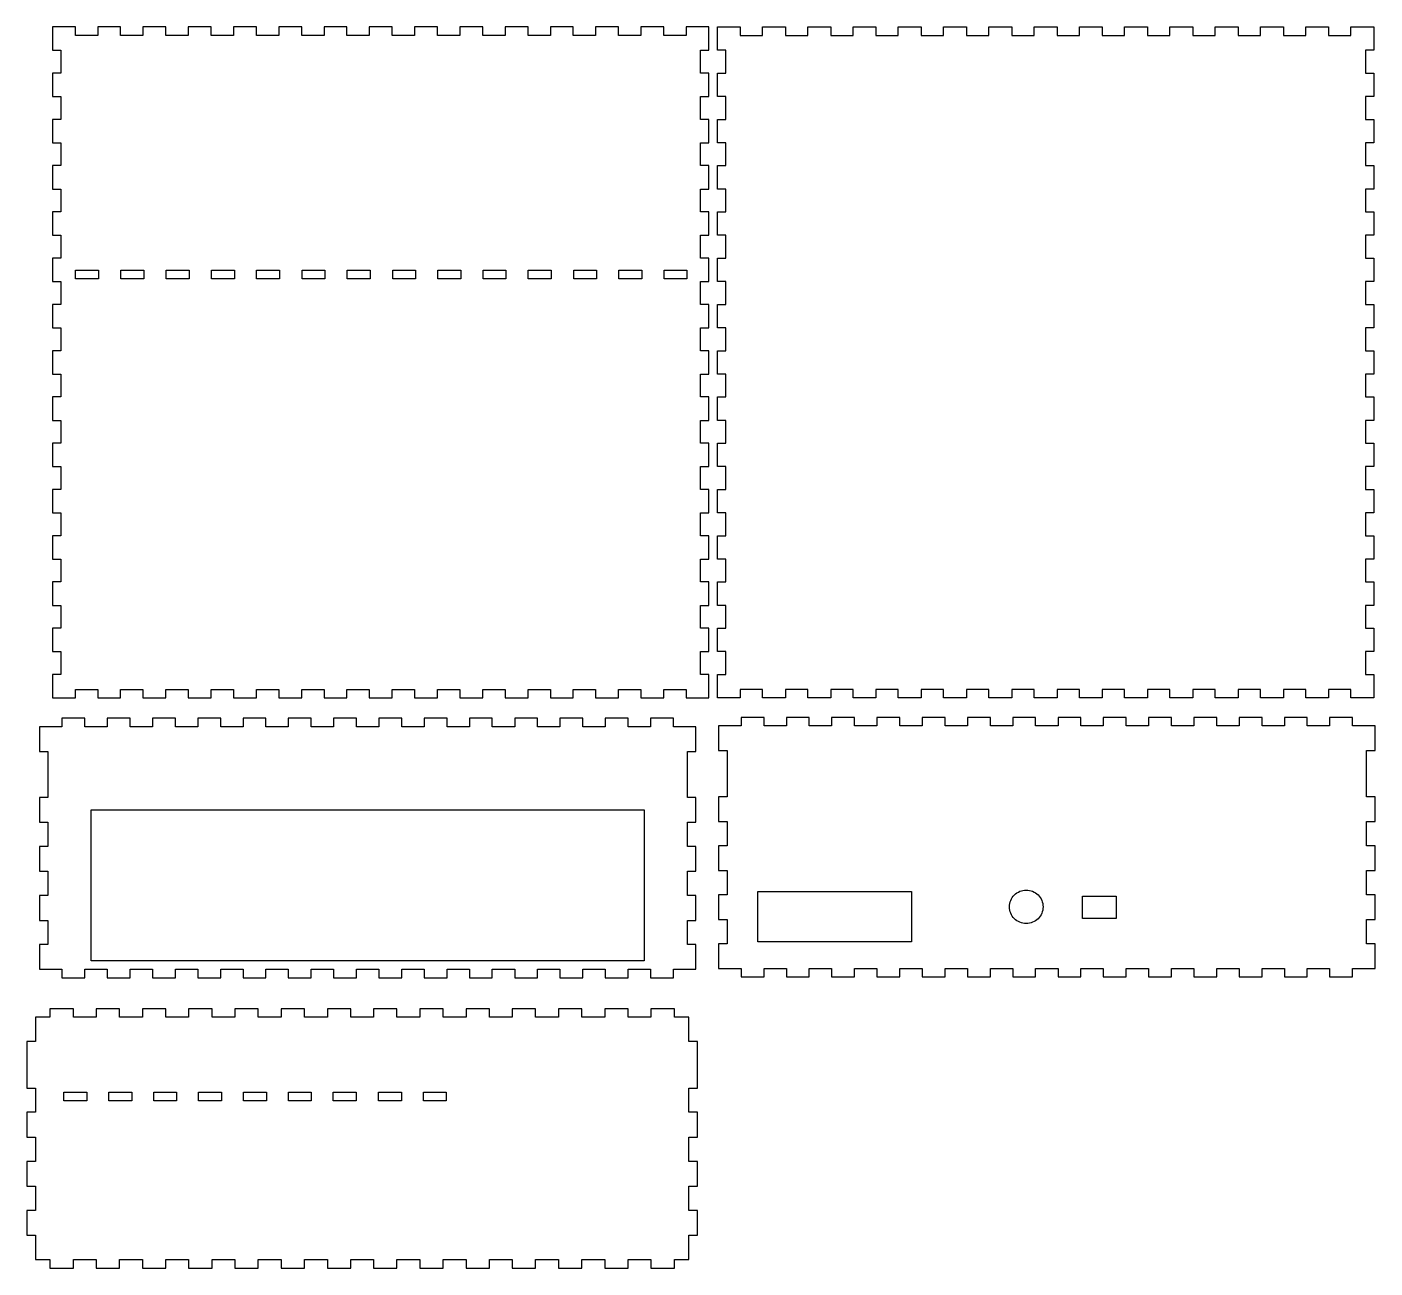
# Model space of a CAD drawing. Extents: x -58 to 425, y -406 to 361.
# Drawn here: x -57.5 to 425.1, y -405.8 to 38.2 of the extents above; entities that cross this region are included whole.
import ezdxf

# ---------------------------------------------------------------- set-up
doc = ezdxf.new("R2010")
doc.units = 0
doc.layers.add('Calque_1', color=7, linetype='CONTINUOUS')

msp = doc.modelspace()

# ---------------------------------------------------------------- linework, layer by layer
at = {"layer": 'Calque_1', "color": 1}
for p, q in [((-48.362134, 38.19185), (-48.362134, 29.86626)), ((-40.208628, 38.19185), (-48.362134, 38.19185)), ((-40.208628, 35.19203), (-40.208628, 38.19185)), ((-32.205511, 35.19203), (-40.208628, 35.19203)), ((-24.001867, 38.19185), (-32.205511, 38.19185)), ((-32.205511, 38.19185), (-32.205511, 35.19203)), ((-24.001867, 35.19203), (-24.001867, 38.19185)), ((-15.998221, 35.19203), (-24.001867, 35.19203)), ((-7.795106, 38.19185), (-15.998221, 38.19185)), ((-15.998221, 38.19185), (-15.998221, 35.19203)), ((-7.795106, 35.19203), (-7.795106, 38.19185)), ((0.208539, 35.19203), (-7.795106, 35.19203)), ((8.412157, 38.19185), (0.208539, 38.19185)), ((0.208539, 38.19185), (0.208539, 35.19203)), ((8.412157, 35.19203), (8.412157, 38.19185)), ((16.4153, 35.19203), (8.412157, 35.19203)), ((24.618945, 38.19185), (16.4153, 38.19185)), ((16.4153, 38.19185), (16.4153, 35.19203)), ((24.618945, 35.19203), (24.618945, 38.19185)), ((32.622061, 35.19203), (24.618945, 35.19203)), ((40.825705, 38.19185), (32.622061, 38.19185)), ((32.622061, 38.19185), (32.622061, 35.19203)), ((40.825705, 35.19203), (40.825705, 38.19185)), ((48.829351, 35.19203), (40.825705, 35.19203)), ((57.032466, 38.19185), (48.829351, 38.19185)), ((48.829351, 38.19185), (48.829351, 35.19203)), ((57.032466, 35.19203), (57.032466, 38.19185)), ((65.036112, 35.19203), (57.032466, 35.19203)), ((73.23973, 38.19185), (65.036112, 38.19185)), ((65.036112, 38.19185), (65.036112, 35.19203)), ((73.23973, 35.19203), (73.23973, 38.19185)), ((81.242873, 35.19203), (73.23973, 35.19203)), ((89.446491, 38.19185), (81.242873, 38.19185)), ((81.242873, 38.19185), (81.242873, 35.19203)), ((89.446491, 35.19203), (89.446491, 38.19185)), ((97.449634, 35.19203), (89.446491, 35.19203)), ((105.65325, 38.19185), (97.449634, 38.19185)), ((97.449634, 38.19185), (97.449634, 35.19203)), ((105.65325, 35.19203), (105.65325, 38.19185)), ((113.6569, 35.19203), (105.65325, 35.19203)), ((121.86001, 38.19185), (113.6569, 38.19185)), ((113.6569, 38.19185), (113.6569, 35.19203)), ((121.86001, 35.19203), (121.86001, 38.19185)), ((129.86366, 35.19203), (121.86001, 35.19203)), ((138.06731, 38.19185), (129.86366, 38.19185)), ((129.86366, 38.19185), (129.86366, 35.19203)), ((138.06731, 35.19203), (138.06731, 38.19185)), ((146.07042, 35.19203), (138.06731, 35.19203)), ((154.27407, 38.19185), (146.07042, 38.19185)), ((146.07042, 38.19185), (146.07042, 35.19203)), ((154.27407, 35.19203), (154.27407, 38.19185)), ((162.27771, 35.19203), (154.27407, 35.19203)), ((170.48083, 38.19185), (162.27771, 38.19185)), ((162.27771, 38.19185), (162.27771, 35.19203)), ((170.48083, 35.19203), (170.48083, 38.19185)), ((178.48447, 35.19203), (170.48083, 35.19203)), ((186.63798, 38.19185), (178.48447, 38.19185)), ((178.48447, 38.19185), (178.48447, 35.19203)), ((186.63798, 29.86626), (186.63798, 38.19185)), ((189.63782, 38.1921), (197.79127, 38.1921)), ((189.63782, 29.86624), (189.63782, 38.1921)), ((197.79127, 38.1921), (197.79127, 35.1921)), ((197.79127, 35.1921), (205.79472, 35.1921)), ((205.79472, 35.1921), (205.79472, 38.1921)), ((205.79472, 38.1921), (213.99816, 38.1921)), ((213.99816, 38.1921), (213.99816, 35.1921)), ((213.99816, 35.1921), (222.00161, 35.1921)), ((222.00161, 35.1921), (222.00161, 38.1921)), ((222.00161, 38.1921), (230.20506, 38.1921)), ((230.20506, 38.1921), (230.20506, 35.1921)), ((230.20506, 35.1921), (238.20851, 35.1921)), ((238.20851, 35.1921), (238.20851, 38.1921)), ((238.20851, 38.1921), (246.41196, 38.1921)), ((246.41196, 38.1921), (246.41196, 35.1921)), ((246.41196, 35.1921), (254.4154, 35.1921)), ((254.4154, 35.1921), (254.4154, 38.1921)), ((254.4154, 38.1921), (262.61885, 38.1921)), ((262.61885, 38.1921), (262.61885, 35.1921)), ((262.61885, 35.1921), (270.6223, 35.1921)), ((270.6223, 35.1921), (270.6223, 38.1921)), ((270.6223, 38.1921), (278.82575, 38.1921)), ((278.82575, 38.1921), (278.82575, 35.1921)), ((278.82575, 35.1921), (286.8292, 35.1921)), ((286.8292, 35.1921), (286.8292, 38.1921)), ((286.8292, 38.1921), (295.03265, 38.1921)), ((295.03265, 38.1921), (295.03265, 35.1921)), ((295.03265, 35.1921), (303.0361, 35.1921)), ((303.0361, 35.1921), (303.0361, 38.1921)), ((303.0361, 38.1921), (311.23954, 38.1921)), ((311.23954, 38.1921), (311.23954, 35.1921)), ((311.23954, 35.1921), (319.24299, 35.1921)), ((319.24299, 35.1921), (319.24299, 38.1921)), ((319.24299, 38.1921), (327.44644, 38.1921)), ((327.44644, 38.1921), (327.44644, 35.1921)), ((327.44644, 35.1921), (335.44989, 35.1921)), ((335.44989, 35.1921), (335.44989, 38.1921)), ((335.44989, 38.1921), (343.65334, 38.1921)), ((343.65334, 38.1921), (343.65334, 35.1921)), ((343.65334, 35.1921), (351.65679, 35.1921)), ((351.65679, 35.1921), (351.65679, 38.1921)), ((351.65679, 38.1921), (359.86023, 38.1921)), ((359.86023, 38.1921), (359.86023, 35.1921)), ((359.86023, 35.1921), (367.86368, 35.1921)), ((367.86368, 35.1921), (367.86368, 38.1921)), ((367.86368, 38.1921), (376.06713, 38.1921)), ((376.06713, 38.1921), (376.06713, 35.1921)), ((376.06713, 35.1921), (384.07058, 35.1921)), ((384.07058, 35.1921), (384.07058, 38.1921)), ((384.07058, 38.1921), (392.27403, 38.1921)), ((392.27403, 38.1921), (392.27403, 35.1921)), ((392.27403, 35.1921), (400.27748, 35.1921)), ((400.27748, 35.1921), (400.27748, 38.1921)), ((400.27748, 38.1921), (408.48092, 38.1921)), ((408.48092, 38.1921), (408.48092, 35.1921)), ((408.48092, 35.1921), (416.48437, 35.1921)), ((416.48437, 35.1921), (416.48437, 38.1921)), ((416.48437, 38.1921), (424.63782, 38.1921)), ((424.63782, 38.1921), (424.63782, 29.86624)), ((-48.362134, 29.86626), (-45.362314, 29.86626)), ((-45.362314, 29.86626), (-45.362314, 21.69053)), ((183.63766, 21.69053), (183.63766, 29.86626)), ((183.63766, 29.86626), (186.63798, 29.86626)), ((192.63782, 29.86624), (189.63782, 29.86624)), ((192.63782, 21.69038), (192.63782, 29.86624)), ((424.63782, 29.86624), (421.63782, 29.86624)), ((421.63782, 29.86624), (421.63782, 21.69038)), ((-45.362314, 21.69053), (-48.362134, 21.69053)), ((-48.362134, 21.69053), (-48.362134, 13.3143)), ((186.63798, 21.69053), (183.63766, 21.69053)), ((186.63798, 13.3143), (186.63798, 21.69053)), ((189.63782, 13.31452), (189.63782, 21.69038)), ((189.63782, 21.69038), (192.63782, 21.69038)), ((421.63782, 21.69038), (424.63782, 21.69038)), ((424.63782, 21.69038), (424.63782, 13.31452)), ((-48.362134, 13.3143), (-45.362314, 13.3143)), ((-45.362314, 13.3143), (-45.362314, 5.13857)), ((183.63766, 5.13857), (183.63766, 13.3143)), ((183.63766, 13.3143), (186.63798, 13.3143)), ((192.63782, 13.31452), (189.63782, 13.31452)), ((192.63782, 5.13865), (192.63782, 13.31452)), ((424.63782, 13.31452), (421.63782, 13.31452)), ((421.63782, 13.31452), (421.63782, 5.13865)), ((-45.362314, 5.13857), (-48.362134, 5.13857)), ((-48.362134, 5.13857), (-48.362134, -3.23714)), ((186.63798, 5.13857), (183.63766, 5.13857)), ((186.63798, -3.23714), (186.63798, 5.13857)), ((189.63782, -3.23721), (189.63782, 5.13865)), ((189.63782, 5.13865), (192.63782, 5.13865)), ((421.63782, 5.13865), (424.63782, 5.13865)), ((424.63782, 5.13865), (424.63782, -3.23721)), ((-48.362134, -3.23714), (-45.362314, -3.23714)), ((-45.362314, -3.23714), (-45.362314, -11.41287)), ((183.63766, -11.41287), (183.63766, -3.23714)), ((183.63766, -3.23714), (186.63798, -3.23714)), ((192.63782, -3.23721), (189.63782, -3.23721)), ((192.63782, -11.41307), (192.63782, -3.23721)), ((424.63782, -3.23721), (421.63782, -3.23721)), ((421.63782, -3.23721), (421.63782, -11.41307)), ((-45.362314, -11.41287), (-48.362134, -11.41287)), ((-48.362134, -11.41287), (-48.362134, -19.7891)), ((186.63798, -11.41287), (183.63766, -11.41287)), ((186.63798, -19.7891), (186.63798, -11.41287)), ((189.63782, -19.78893), (189.63782, -11.41307)), ((189.63782, -11.41307), (192.63782, -11.41307)), ((421.63782, -11.41307), (424.63782, -11.41307)), ((424.63782, -11.41307), (424.63782, -19.78893)), ((-48.362134, -19.7891), (-45.362314, -19.7891)), ((-45.362314, -19.7891), (-45.362314, -27.96483)), ((183.63766, -27.96483), (183.63766, -19.7891)), ((183.63766, -19.7891), (186.63798, -19.7891)), ((192.63782, -19.78893), (189.63782, -19.78893)), ((192.63782, -27.96479), (192.63782, -19.78893)), ((424.63782, -19.78893), (421.63782, -19.78893)), ((421.63782, -19.78893), (421.63782, -27.96479)), ((-45.362314, -27.96483), (-48.362134, -27.96483)), ((-48.362134, -27.96483), (-48.362134, -36.34056)), ((186.63798, -27.96483), (183.63766, -27.96483)), ((186.63798, -36.34056), (186.63798, -27.96483)), ((189.63782, -36.34066), (189.63782, -27.96479)), ((189.63782, -27.96479), (192.63782, -27.96479)), ((421.63782, -27.96479), (424.63782, -27.96479)), ((424.63782, -27.96479), (424.63782, -36.34066)), ((-48.362134, -36.34056), (-45.362314, -36.34056)), ((-45.362314, -36.34056), (-45.362314, -44.51629)), ((183.63766, -44.51629), (183.63766, -36.34056)), ((183.63766, -36.34056), (186.63798, -36.34056)), ((192.63782, -36.34066), (189.63782, -36.34066)), ((192.63782, -44.51652), (192.63782, -36.34066)), ((424.63782, -36.34066), (421.63782, -36.34066)), ((421.63782, -36.34066), (421.63782, -44.51652)), ((-45.362314, -44.51629), (-48.362134, -44.51629)), ((-48.362134, -44.51629), (-48.362134, -52.89252)), ((186.63798, -44.51629), (183.63766, -44.51629)), ((186.63798, -52.89252), (186.63798, -44.51629)), ((189.63782, -52.89238), (189.63782, -44.51652)), ((189.63782, -44.51652), (192.63782, -44.51652)), ((421.63782, -44.51652), (424.63782, -44.51652)), ((424.63782, -44.51652), (424.63782, -52.89238)), ((-48.362134, -52.89252), (-45.362314, -52.89252)), ((-45.362314, -52.89252), (-45.362314, -61.06823)), ((-40.109409, -48.76254), (-31.90939, -48.76254)), ((-40.109409, -51.86261), (-40.109409, -48.76254)), ((-31.90939, -51.86261), (-40.109409, -51.86261)), ((-31.90939, -48.76254), (-31.90939, -51.86261)), ((-23.934187, -48.76254), (-15.734167, -48.76254)), ((-23.934187, -51.86261), (-23.934187, -48.76254)), ((-15.734167, -51.86261), (-23.934187, -51.86261)), ((-15.734167, -48.76254), (-15.734167, -51.86261)), ((-7.65919, -48.76254), (0.540803, -48.76254)), ((-7.65919, -51.86261), (-7.65919, -48.76254)), ((0.540803, -51.86261), (-7.65919, -51.86261)), ((0.540803, -48.76254), (0.540803, -51.86261)), ((8.516033, -48.76254), (16.716052, -48.76254)), ((8.516033, -51.86261), (8.516033, -48.76254)), ((16.716052, -51.86261), (8.516033, -51.86261)), ((16.716052, -48.76254), (16.716052, -51.86261)), ((24.690752, -48.76254), (32.890772, -48.76254)), ((24.690752, -51.86261), (24.690752, -48.76254)), ((32.890772, -51.86261), (24.690752, -51.86261)), ((32.890772, -48.76254), (32.890772, -51.86261)), ((40.965749, -48.76254), (49.165742, -48.76254)), ((40.965749, -51.86261), (40.965749, -48.76254)), ((49.165742, -51.86261), (40.965749, -51.86261)), ((49.165742, -48.76254), (49.165742, -51.86261)), ((57.140972, -48.76254), (65.340991, -48.76254)), ((57.140972, -51.86261), (57.140972, -48.76254)), ((65.340991, -51.86261), (57.140972, -51.86261)), ((65.340991, -48.76254), (65.340991, -51.86261)), ((73.410783, -48.76254), (81.610802, -48.76254)), ((73.410783, -51.86261), (73.410783, -48.76254)), ((81.610802, -51.86261), (73.410783, -51.86261)), ((81.610802, -48.76254), (81.610802, -51.86261)), ((89.586032, -48.76254), (97.786051, -48.76254)), ((89.586032, -51.86261), (89.586032, -48.76254)), ((97.786051, -51.86261), (89.586032, -51.86261)), ((97.786051, -48.76254), (97.786051, -51.86261)), ((105.76075, -48.76254), (113.96077, -48.76254)), ((105.76075, -51.86261), (105.76075, -48.76254)), ((113.96077, -51.86261), (105.76075, -51.86261)), ((113.96077, -48.76254), (113.96077, -51.86261)), ((121.93597, -48.76254), (130.136, -48.76254)), ((121.93597, -51.86261), (121.93597, -48.76254)), ((130.136, -51.86261), (121.93597, -51.86261)), ((130.136, -48.76254), (130.136, -51.86261)), ((138.21097, -48.76254), (146.41099, -48.76254)), ((138.21097, -51.86261), (138.21097, -48.76254)), ((146.41099, -51.86261), (138.21097, -51.86261)), ((146.41099, -48.76254), (146.41099, -51.86261)), ((154.38569, -48.76254), (162.58571, -48.76254)), ((154.38569, -51.86261), (154.38569, -48.76254)), ((162.58571, -51.86261), (154.38569, -51.86261)), ((162.58571, -48.76254), (162.58571, -51.86261)), ((170.56092, -48.76254), (178.76094, -48.76254)), ((170.56092, -51.86261), (170.56092, -48.76254)), ((178.76094, -51.86261), (170.56092, -51.86261)), ((178.76094, -48.76254), (178.76094, -51.86261)), ((183.63766, -61.06823), (183.63766, -52.89252)), ((183.63766, -52.89252), (186.63798, -52.89252)), ((192.63782, -52.89238), (189.63782, -52.89238)), ((192.63782, -61.06824), (192.63782, -52.89238)), ((424.63782, -52.89238), (421.63782, -52.89238)), ((421.63782, -52.89238), (421.63782, -61.06824)), ((-45.362314, -61.06823), (-48.362134, -61.06823)), ((-48.362134, -61.06823), (-48.362134, -69.44396)), ((186.63798, -61.06823), (183.63766, -61.06823)), ((186.63798, -69.44396), (186.63798, -61.06823)), ((189.63782, -69.44411), (189.63782, -61.06824)), ((189.63782, -61.06824), (192.63782, -61.06824)), ((421.63782, -61.06824), (424.63782, -61.06824)), ((424.63782, -61.06824), (424.63782, -69.44411)), ((-48.362134, -69.44396), (-45.362314, -69.44396)), ((-45.362314, -69.44396), (-45.362314, -77.62019)), ((183.63766, -77.62019), (183.63766, -69.44396)), ((183.63766, -69.44396), (186.63798, -69.44396)), ((192.63782, -69.44411), (189.63782, -69.44411)), ((192.63782, -77.61997), (192.63782, -69.44411)), ((424.63782, -69.44411), (421.63782, -69.44411)), ((421.63782, -69.44411), (421.63782, -77.61997)), ((-45.362314, -77.62019), (-48.362134, -77.62019)), ((-48.362134, -77.62019), (-48.362134, -85.99592)), ((186.63798, -77.62019), (183.63766, -77.62019)), ((186.63798, -85.99592), (186.63798, -77.62019)), ((189.63782, -85.99583), (189.63782, -77.61997)), ((189.63782, -77.61997), (192.63782, -77.61997)), ((421.63782, -77.61997), (424.63782, -77.61997)), ((424.63782, -77.61997), (424.63782, -85.99583)), ((-48.362134, -85.99592), (-45.362314, -85.99592)), ((-45.362314, -85.99592), (-45.362314, -94.17165)), ((183.63766, -94.17165), (183.63766, -85.99592)), ((183.63766, -85.99592), (186.63798, -85.99592)), ((192.63782, -85.99583), (189.63782, -85.99583)), ((192.63782, -94.17169), (192.63782, -85.99583)), ((424.63782, -85.99583), (421.63782, -85.99583)), ((421.63782, -85.99583), (421.63782, -94.17169)), ((-45.362314, -94.17165), (-48.362134, -94.17165)), ((-48.362134, -94.17165), (-48.362134, -102.54735)), ((186.63798, -94.17165), (183.63766, -94.17165)), ((186.63798, -102.54735), (186.63798, -94.17165)), ((189.63782, -102.54756), (189.63782, -94.17169)), ((189.63782, -94.17169), (192.63782, -94.17169)), ((421.63782, -94.17169), (424.63782, -94.17169)), ((424.63782, -94.17169), (424.63782, -102.54756)), ((-48.362134, -102.54735), (-45.362314, -102.54735)), ((-45.362314, -102.54735), (-45.362314, -110.72361)), ((183.63766, -110.72361), (183.63766, -102.54735)), ((183.63766, -102.54735), (186.63798, -102.54735)), ((192.63782, -102.54756), (189.63782, -102.54756)), ((192.63782, -110.72342), (192.63782, -102.54756)), ((424.63782, -102.54756), (421.63782, -102.54756)), ((421.63782, -102.54756), (421.63782, -110.72342)), ((-45.362314, -110.72361), (-48.362134, -110.72361)), ((-48.362134, -110.72361), (-48.362134, -119.09931)), ((186.63798, -110.72361), (183.63766, -110.72361)), ((186.63798, -119.09931), (186.63798, -110.72361)), ((189.63782, -119.09928), (189.63782, -110.72342)), ((189.63782, -110.72342), (192.63782, -110.72342)), ((421.63782, -110.72342), (424.63782, -110.72342)), ((424.63782, -110.72342), (424.63782, -119.09928)), ((-48.362134, -119.09931), (-45.362314, -119.09931)), ((-45.362314, -119.09931), (-45.362314, -127.27505)), ((183.63766, -127.27505), (183.63766, -119.09931)), ((183.63766, -119.09931), (186.63798, -119.09931)), ((192.63782, -119.09928), (189.63782, -119.09928)), ((192.63782, -127.27514), (192.63782, -119.09928)), ((424.63782, -119.09928), (421.63782, -119.09928)), ((421.63782, -119.09928), (421.63782, -127.27514)), ((-45.362314, -127.27505), (-48.362134, -127.27505)), ((-48.362134, -127.27505), (-48.362134, -135.65077)), ((186.63798, -127.27505), (183.63766, -127.27505)), ((186.63798, -135.65077), (186.63798, -127.27505)), ((189.63782, -135.651), (189.63782, -127.27514)), ((189.63782, -127.27514), (192.63782, -127.27514)), ((421.63782, -127.27514), (424.63782, -127.27514)), ((424.63782, -127.27514), (424.63782, -135.651)), ((-48.362134, -135.65077), (-45.362314, -135.65077)), ((-45.362314, -135.65077), (-45.362314, -143.82701)), ((183.63766, -143.82701), (183.63766, -135.65077)), ((183.63766, -135.65077), (186.63798, -135.65077)), ((192.63782, -135.651), (189.63782, -135.651)), ((192.63782, -143.82687), (192.63782, -135.651)), ((424.63782, -135.651), (421.63782, -135.651)), ((421.63782, -135.651), (421.63782, -143.82687)), ((-45.362314, -143.82701), (-48.362134, -143.82701)), ((-48.362134, -143.82701), (-48.362134, -152.20274)), ((186.63798, -143.82701), (183.63766, -143.82701)), ((186.63798, -152.20274), (186.63798, -143.82701)), ((189.63782, -152.20273), (189.63782, -143.82687)), ((189.63782, -143.82687), (192.63782, -143.82687)), ((421.63782, -143.82687), (424.63782, -143.82687)), ((424.63782, -143.82687), (424.63782, -152.20273)), ((-48.362134, -152.20274), (-45.362314, -152.20274)), ((-45.362314, -152.20274), (-45.362314, -160.37847)), ((183.63766, -160.37847), (183.63766, -152.20274)), ((183.63766, -152.20274), (186.63798, -152.20274)), ((192.63782, -152.20273), (189.63782, -152.20273)), ((192.63782, -160.37859), (192.63782, -152.20273)), ((424.63782, -152.20273), (421.63782, -152.20273)), ((421.63782, -152.20273), (421.63782, -160.37859)), ((-45.362314, -160.37847), (-48.362134, -160.37847)), ((-48.362134, -160.37847), (-48.362134, -168.7547)), ((186.63798, -160.37847), (183.63766, -160.37847)), ((186.63798, -168.7547), (186.63798, -160.37847)), ((189.63782, -168.75445), (189.63782, -160.37859)), ((189.63782, -160.37859), (192.63782, -160.37859)), ((421.63782, -160.37859), (424.63782, -160.37859)), ((424.63782, -160.37859), (424.63782, -168.75445)), ((-48.362134, -168.7547), (-45.362314, -168.7547)), ((-45.362314, -168.7547), (-45.362314, -176.9304)), ((183.63766, -176.9304), (183.63766, -168.7547)), ((183.63766, -168.7547), (186.63798, -168.7547)), ((192.63782, -168.75445), (189.63782, -168.75445)), ((192.63782, -176.93031), (192.63782, -168.75445)), ((424.63782, -168.75445), (421.63782, -168.75445)), ((421.63782, -168.75445), (421.63782, -176.93031)), ((-45.362314, -176.9304), (-48.362134, -176.9304)), ((-48.362134, -176.9304), (-48.362134, -185.30613)), ((186.63798, -176.9304), (183.63766, -176.9304)), ((186.63798, -185.30613), (186.63798, -176.9304)), ((189.63782, -185.30618), (189.63782, -176.93031)), ((189.63782, -176.93031), (192.63782, -176.93031)), ((421.63782, -176.93031), (424.63782, -176.93031)), ((424.63782, -176.93031), (424.63782, -185.30618)), ((-48.362134, -185.30613), (-45.362314, -185.30613)), ((-45.362314, -185.30613), (-45.362314, -193.48186)), ((183.63766, -193.48186), (183.63766, -185.30613)), ((183.63766, -185.30613), (186.63798, -185.30613)), ((192.63782, -185.30618), (189.63782, -185.30618)), ((192.63782, -193.48204), (192.63782, -185.30618)), ((424.63782, -185.30618), (421.63782, -185.30618)), ((421.63782, -185.30618), (421.63782, -193.48204)), ((-45.362314, -193.48186), (-48.362134, -193.48186)), ((-48.362134, -193.48186), (-48.362134, -201.80796)), ((186.63798, -193.48186), (183.63766, -193.48186)), ((186.63798, -201.80796), (186.63798, -193.48186)), ((189.63782, -201.8079), (189.63782, -193.48204)), ((189.63782, -193.48204), (192.63782, -193.48204)), ((421.63782, -193.48204), (424.63782, -193.48204)), ((424.63782, -193.48204), (424.63782, -201.8079)), ((-48.362134, -201.80796), (-40.208628, -201.80796)), ((-40.208628, -201.80796), (-40.208628, -198.80764)), ((-40.208628, -198.80764), (-32.205511, -198.80764)), ((-32.205511, -198.80764), (-32.205511, -201.80796)), ((-32.205511, -201.80796), (-24.001867, -201.80796)), ((-24.001867, -201.80796), (-24.001867, -198.80764)), ((-24.001867, -198.80764), (-15.998221, -198.80764)), ((-15.998221, -198.80764), (-15.998221, -201.80796)), ((-15.998221, -201.80796), (-7.795106, -201.80796)), ((-7.795106, -201.80796), (-7.795106, -198.80764)), ((-7.795106, -198.80764), (0.208539, -198.80764)), ((0.208539, -198.80764), (0.208539, -201.80796)), ((0.208539, -201.80796), (8.412157, -201.80796)), ((8.412157, -201.80796), (8.412157, -198.80764)), ((8.412157, -198.80764), (16.4153, -198.80764)), ((16.4153, -198.80764), (16.4153, -201.80796)), ((16.4153, -201.80796), (24.618945, -201.80796)), ((24.618945, -201.80796), (24.618945, -198.80764)), ((24.618945, -198.80764), (32.622061, -198.80764)), ((32.622061, -198.80764), (32.622061, -201.80796)), ((32.622061, -201.80796), (40.825705, -201.80796)), ((40.825705, -201.80796), (40.825705, -198.80764)), ((40.825705, -198.80764), (48.829351, -198.80764)), ((48.829351, -198.80764), (48.829351, -201.80796)), ((48.829351, -201.80796), (57.032466, -201.80796)), ((57.032466, -201.80796), (57.032466, -198.80764)), ((57.032466, -198.80764), (65.036112, -198.80764)), ((65.036112, -198.80764), (65.036112, -201.80796)), ((65.036112, -201.80796), (73.23973, -201.80796)), ((73.23973, -201.80796), (73.23973, -198.80764)), ((73.23973, -198.80764), (81.242873, -198.80764)), ((81.242873, -198.80764), (81.242873, -201.80796)), ((81.242873, -201.80796), (89.446491, -201.80796)), ((89.446491, -201.80796), (89.446491, -198.80764)), ((89.446491, -198.80764), (97.449634, -198.80764)), ((97.449634, -198.80764), (97.449634, -201.80796)), ((97.449634, -201.80796), (105.65325, -201.80796)), ((105.65325, -201.80796), (105.65325, -198.80764)), ((105.65325, -198.80764), (113.6569, -198.80764)), ((113.6569, -198.80764), (113.6569, -201.80796)), ((113.6569, -201.80796), (121.86001, -201.80796)), ((121.86001, -201.80796), (121.86001, -198.80764)), ((121.86001, -198.80764), (129.86366, -198.80764)), ((129.86366, -198.80764), (129.86366, -201.80796)), ((129.86366, -201.80796), (138.06731, -201.80796)), ((138.06731, -201.80796), (138.06731, -198.80764)), ((138.06731, -198.80764), (146.07042, -198.80764)), ((146.07042, -198.80764), (146.07042, -201.80796)), ((146.07042, -201.80796), (154.27407, -201.80796)), ((154.27407, -201.80796), (154.27407, -198.80764)), ((154.27407, -198.80764), (162.27771, -198.80764)), ((162.27771, -198.80764), (162.27771, -201.80796)), ((162.27771, -201.80796), (170.48083, -201.80796)), ((170.48083, -201.80796), (170.48083, -198.80764)), ((170.48083, -198.80764), (178.48447, -198.80764)), ((178.48447, -198.80764), (178.48447, -201.80796)), ((178.48447, -201.80796), (186.63798, -201.80796)), ((197.79127, -201.8079), (189.63782, -201.8079)), ((205.79472, -198.8079), (197.79127, -198.8079)), ((197.79127, -198.8079), (197.79127, -201.8079)), ((205.79472, -201.8079), (205.79472, -198.8079)), ((213.99816, -201.8079), (205.79472, -201.8079)), ((222.00161, -198.8079), (213.99816, -198.8079)), ((213.99816, -198.8079), (213.99816, -201.8079)), ((222.00161, -201.8079), (222.00161, -198.8079)), ((230.20506, -201.8079), (222.00161, -201.8079)), ((238.20851, -198.8079), (230.20506, -198.8079)), ((230.20506, -198.8079), (230.20506, -201.8079)), ((238.20851, -201.8079), (238.20851, -198.8079)), ((246.41196, -201.8079), (238.20851, -201.8079)), ((254.4154, -198.8079), (246.41196, -198.8079)), ((246.41196, -198.8079), (246.41196, -201.8079)), ((254.4154, -201.8079), (254.4154, -198.8079)), ((262.61885, -201.8079), (254.4154, -201.8079)), ((270.6223, -198.8079), (262.61885, -198.8079)), ((262.61885, -198.8079), (262.61885, -201.8079)), ((270.6223, -201.8079), (270.6223, -198.8079)), ((278.82575, -201.8079), (270.6223, -201.8079)), ((286.8292, -198.8079), (278.82575, -198.8079)), ((278.82575, -198.8079), (278.82575, -201.8079)), ((286.8292, -201.8079), (286.8292, -198.8079)), ((295.03265, -201.8079), (286.8292, -201.8079)), ((303.0361, -198.8079), (295.03265, -198.8079)), ((295.03265, -198.8079), (295.03265, -201.8079)), ((303.0361, -201.8079), (303.0361, -198.8079)), ((311.23954, -201.8079), (303.0361, -201.8079)), ((319.24299, -198.8079), (311.23954, -198.8079)), ((311.23954, -198.8079), (311.23954, -201.8079)), ((319.24299, -201.8079), (319.24299, -198.8079)), ((327.44644, -201.8079), (319.24299, -201.8079)), ((335.44989, -198.8079), (327.44644, -198.8079)), ((327.44644, -198.8079), (327.44644, -201.8079)), ((335.44989, -201.8079), (335.44989, -198.8079)), ((343.65334, -201.8079), (335.44989, -201.8079)), ((351.65679, -198.8079), (343.65334, -198.8079)), ((343.65334, -198.8079), (343.65334, -201.8079)), ((351.65679, -201.8079), (351.65679, -198.8079)), ((359.86023, -201.8079), (351.65679, -201.8079)), ((367.86368, -198.8079), (359.86023, -198.8079)), ((359.86023, -198.8079), (359.86023, -201.8079)), ((367.86368, -201.8079), (367.86368, -198.8079)), ((376.06713, -201.8079), (367.86368, -201.8079)), ((384.07058, -198.8079), (376.06713, -198.8079)), ((376.06713, -198.8079), (376.06713, -201.8079)), ((384.07058, -201.8079), (384.07058, -198.8079)), ((392.27403, -201.8079), (384.07058, -201.8079)), ((400.27748, -198.8079), (392.27403, -198.8079)), ((392.27403, -198.8079), (392.27403, -201.8079)), ((400.27748, -201.8079), (400.27748, -198.8079)), ((408.48092, -201.8079), (400.27748, -201.8079)), ((416.48437, -198.8079), (408.48092, -198.8079)), ((408.48092, -198.8079), (408.48092, -201.8079)), ((416.48437, -201.8079), (416.48437, -198.8079)), ((424.63782, -201.8079), (416.48437, -201.8079)), ((-44.994055, -212.16318), (-53.04731, -212.16318)), ((-53.04731, -212.16318), (-53.04731, -220.99106)), ((-44.994055, -209.16336), (-44.994055, -212.16318)), ((-36.790422, -209.16336), (-44.994055, -209.16336)), ((-36.790422, -212.16318), (-36.790422, -209.16336)), ((-28.786776, -212.16318), (-36.790422, -212.16318)), ((-20.583658, -209.16336), (-28.786776, -209.16336)), ((-28.786776, -209.16336), (-28.786776, -212.16318)), ((-20.583658, -212.16318), (-20.583658, -209.16336)), ((-12.580012, -212.16318), (-20.583658, -212.16318)), ((-4.376379, -209.16336), (-12.580012, -209.16336)), ((-12.580012, -209.16336), (-12.580012, -212.16318)), ((-4.376379, -212.16318), (-4.376379, -209.16336)), ((3.627266, -212.16318), (-4.376379, -212.16318)), ((11.830899, -209.16336), (3.627266, -209.16336)), ((3.627266, -209.16336), (3.627266, -212.16318)), ((11.830899, -212.16318), (11.830899, -209.16336)), ((19.834028, -212.16318), (11.830899, -212.16318)), ((28.037662, -209.16336), (19.834028, -209.16336)), ((19.834028, -209.16336), (19.834028, -212.16318)), ((28.037662, -212.16318), (28.037662, -209.16336)), ((36.041308, -212.16318), (28.037662, -212.16318)), ((44.244425, -209.16336), (36.041308, -209.16336)), ((36.041308, -209.16336), (36.041308, -212.16318)), ((44.244425, -212.16318), (44.244425, -209.16336)), ((52.24807, -212.16318), (44.244425, -212.16318)), ((60.451705, -209.16336), (52.24807, -209.16336)), ((52.24807, -209.16336), (52.24807, -212.16318)), ((60.451705, -212.16318), (60.451705, -209.16336)), ((68.454832, -212.16318), (60.451705, -212.16318)), ((76.658465, -209.16336), (68.454832, -209.16336)), ((68.454832, -209.16336), (68.454832, -212.16318)), ((76.658465, -212.16318), (76.658465, -209.16336)), ((84.661595, -212.16318), (76.658465, -212.16318)), ((92.865229, -209.16336), (84.661595, -209.16336)), ((84.661595, -209.16336), (84.661595, -212.16318)), ((92.865229, -212.16318), (92.865229, -209.16336)), ((100.86888, -212.16318), (92.865229, -212.16318)), ((109.07199, -209.16336), (100.86888, -209.16336)), ((100.86888, -209.16336), (100.86888, -212.16318)), ((109.07199, -212.16318), (109.07199, -209.16336)), ((117.07564, -212.16318), (109.07199, -212.16318)), ((125.27927, -209.16336), (117.07564, -209.16336)), ((117.07564, -209.16336), (117.07564, -212.16318)), ((125.27927, -212.16318), (125.27927, -209.16336)), ((133.2824, -212.16318), (125.27927, -212.16318)), ((141.48604, -209.16336), (133.2824, -209.16336)), ((133.2824, -209.16336), (133.2824, -212.16318)), ((141.48604, -212.16318), (141.48604, -209.16336)), ((149.48968, -212.16318), (141.48604, -212.16318)), ((157.6928, -209.16336), (149.48968, -209.16336)), ((149.48968, -209.16336), (149.48968, -212.16318)), ((157.6928, -212.16318), (157.6928, -209.16336)), ((165.69644, -212.16318), (157.6928, -212.16318)), ((173.89956, -209.16336), (165.69644, -209.16336)), ((165.69644, -209.16336), (165.69644, -212.16318)), ((173.89956, -212.16318), (173.89956, -209.16336)), ((181.95333, -212.16318), (173.89956, -212.16318)), ((181.95333, -220.99106), (181.95333, -212.16318)), ((198.14738, -211.90366), (190.09413, -211.90366)), ((190.09413, -211.90366), (190.09413, -220.73154)), ((198.14738, -208.90384), (198.14738, -211.90366)), ((206.35103, -208.90384), (198.14738, -208.90384)), ((206.35103, -211.90366), (206.35103, -208.90384)), ((214.35467, -211.90366), (206.35103, -211.90366)), ((222.55779, -208.90384), (214.35467, -208.90384)), ((214.35467, -208.90384), (214.35467, -211.90366)), ((222.55779, -211.90366), (222.55779, -208.90384)), ((230.56143, -211.90366), (222.55779, -211.90366)), ((238.76508, -208.90384), (230.56143, -208.90384)), ((230.56143, -208.90384), (230.56143, -211.90366)), ((238.76508, -211.90366), (238.76508, -208.90384)), ((246.76872, -211.90366), (238.76508, -211.90366)), ((254.97234, -208.90384), (246.76872, -208.90384)), ((246.76872, -208.90384), (246.76872, -211.90366)), ((254.97234, -211.90366), (254.97234, -208.90384)), ((262.97548, -211.90366), (254.97234, -211.90366)), ((271.17911, -208.90384), (262.97548, -208.90384)), ((262.97548, -208.90384), (262.97548, -211.90366)), ((271.17911, -211.90366), (271.17911, -208.90384)), ((279.18275, -211.90366), (271.17911, -211.90366)), ((287.38587, -208.90384), (279.18275, -208.90384)), ((279.18275, -208.90384), (279.18275, -211.90366)), ((287.38587, -211.90366), (287.38587, -208.90384)), ((295.38952, -211.90366), (287.38587, -211.90366)), ((303.59315, -208.90384), (295.38952, -208.90384)), ((295.38952, -208.90384), (295.38952, -211.90366)), ((303.59315, -211.90366), (303.59315, -208.90384)), ((311.59628, -211.90366), (303.59315, -211.90366)), ((319.79991, -208.90384), (311.59628, -208.90384)), ((311.59628, -208.90384), (311.59628, -211.90366)), ((319.79991, -211.90366), (319.79991, -208.90384)), ((327.80304, -211.90366), (319.79991, -211.90366)), ((336.00668, -208.90384), (327.80304, -208.90384)), ((327.80304, -208.90384), (327.80304, -211.90366)), ((336.00668, -211.90366), (336.00668, -208.90384)), ((344.01032, -211.90366), (336.00668, -211.90366)), ((352.21344, -208.90384), (344.01032, -208.90384)), ((344.01032, -208.90384), (344.01032, -211.90366)), ((352.21344, -211.90366), (352.21344, -208.90384)), ((360.21709, -211.90366), (352.21344, -211.90366)), ((368.42072, -208.90384), (360.21709, -208.90384)), ((360.21709, -208.90384), (360.21709, -211.90366)), ((368.42072, -211.90366), (368.42072, -208.90384)), ((376.42385, -211.90366), (368.42072, -211.90366)), ((384.62748, -208.90384), (376.42385, -208.90384)), ((376.42385, -208.90384), (376.42385, -211.90366)), ((384.62748, -211.90366), (384.62748, -208.90384)), ((392.63113, -211.90366), (384.62748, -211.90366)), ((400.83424, -208.90384), (392.63113, -208.90384)), ((392.63113, -208.90384), (392.63113, -211.90366)), ((400.83424, -211.90366), (400.83424, -208.90384)), ((408.83789, -211.90366), (400.83424, -211.90366)), ((417.041, -208.90384), (408.83789, -208.90384)), ((408.83789, -208.90384), (408.83789, -211.90366)), ((417.041, -211.90366), (417.041, -208.90384)), ((425.09478, -211.90366), (417.041, -211.90366)), ((425.09478, -220.73154), (425.09478, -211.90366)), ((-53.04731, -220.99106), (-50.047494, -220.99106)), ((-50.047494, -220.99106), (-50.047494, -228.95906)), ((178.953, -228.95906), (178.953, -220.99106)), ((178.953, -220.99106), (181.95333, -220.99106)), ((190.09413, -220.73154), (193.09395, -220.73154)), ((193.09395, -220.73154), (193.09395, -228.69953)), ((422.09444, -228.69953), (422.09444, -220.73154)), ((422.09444, -220.73154), (425.09478, -220.73154)), ((-50.047494, -228.95906), (-50.047494, -229.10478)), ((-50.047494, -229.10478), (-50.047494, -237.46551)), ((178.953, -229.10478), (178.953, -228.95906)), ((178.953, -237.46551), (178.953, -229.10478)), ((193.09395, -228.69953), (193.09395, -228.84526)), ((193.09395, -228.84526), (193.09395, -237.20599)), ((422.09444, -228.84526), (422.09444, -228.69953)), ((422.09444, -237.20599), (422.09444, -228.84526)), ((-50.047494, -237.46551), (-53.04731, -237.46551)), ((-53.04731, -237.46551), (-53.04731, -246.34249)), ((181.95333, -237.46551), (178.953, -237.46551)), ((181.95333, -246.34249), (181.95333, -237.46551)), ((193.09395, -237.20599), (190.09413, -237.20599)), ((190.09413, -237.20599), (190.09413, -246.08297)), ((425.09478, -237.20599), (422.09444, -237.20599)), ((425.09478, -246.08297), (425.09478, -237.20599)), ((-34.547146, -241.95929), (163.45317, -241.95929)), ((-34.547146, -295.95918), (-34.547146, -241.95929)), ((163.45317, -241.95929), (163.45317, -295.95918)), ((190.09413, -246.08297), (193.09395, -246.08297)), ((193.09395, -246.08297), (193.09395, -254.76099)), ((422.09444, -254.76099), (422.09444, -246.08297)), ((422.09444, -246.08297), (425.09478, -246.08297)), ((-53.04731, -246.34249), (-50.047494, -246.34249)), ((-50.047494, -246.34249), (-50.047494, -255.02051)), ((178.953, -255.02051), (178.953, -246.34249)), ((178.953, -246.34249), (181.95333, -246.34249)), ((-50.047494, -255.02051), (-53.04731, -255.02051)), ((-53.04731, -255.02051), (-53.04731, -263.89801)), ((181.95333, -255.02051), (178.953, -255.02051)), ((181.95333, -263.89801), (181.95333, -255.02051)), ((193.09395, -254.76099), (190.09413, -254.76099)), ((190.09413, -254.76099), (190.09413, -263.63848)), ((425.09478, -254.76099), (422.09444, -254.76099)), ((425.09478, -263.63848), (425.09478, -254.76099)), ((-53.04731, -263.89801), (-50.047494, -263.89801)), ((-50.047494, -263.89801), (-50.047494, -272.57603)), ((178.953, -272.57603), (178.953, -263.89801)), ((178.953, -263.89801), (181.95333, -263.89801)), ((190.09413, -263.63848), (193.09395, -263.63848)), ((193.09395, -263.63848), (193.09395, -272.31651)), ((422.09444, -272.31651), (422.09444, -263.63848)), ((422.09444, -263.63848), (425.09478, -263.63848)), ((-50.047494, -272.57603), (-53.04731, -272.57603)), ((-53.04731, -272.57603), (-53.04731, -281.45354)), ((181.95333, -272.57603), (178.953, -272.57603)), ((181.95333, -281.45354), (181.95333, -272.57603)), ((193.09395, -272.31651), (190.09413, -272.31651)), ((190.09413, -272.31651), (190.09413, -281.194)), ((204.1765, -271.14397), (259.17623, -271.14397)), ((204.1765, -289.14391), (204.1765, -271.14397)), ((259.17623, -271.14397), (259.17623, -289.14391)), ((300.22488, -270.6055), (300.22488, -270.6055)), ((320.41693, -272.74542), (332.41723, -272.74542)), ((320.41693, -280.74545), (320.41693, -272.74542)), ((332.41723, -272.74542), (332.41723, -280.74545)), ((425.09478, -272.31651), (422.09444, -272.31651)), ((425.09478, -281.194), (425.09478, -272.31651)), ((-53.04731, -281.45354), (-50.047494, -281.45354)), ((-50.047494, -281.45354), (-50.047494, -290.13161)), ((178.953, -290.13161), (178.953, -281.45354)), ((178.953, -281.45354), (181.95333, -281.45354)), ((190.09413, -281.194), (193.09395, -281.194)), ((193.09395, -281.194), (193.09395, -289.87203)), ((332.41723, -280.74545), (320.41693, -280.74545)), ((422.09444, -289.87203), (422.09444, -281.194)), ((422.09444, -281.194), (425.09478, -281.194)), ((259.17623, -289.14391), (204.1765, -289.14391)), ((-50.047494, -290.13161), (-53.04731, -290.13161)), ((-53.04731, -290.13161), (-53.04731, -298.95952)), ((181.95333, -290.13161), (178.953, -290.13161)), ((181.95333, -298.95952), (181.95333, -290.13161)), ((193.09395, -289.87203), (190.09413, -289.87203)), ((190.09413, -289.87203), (190.09413, -298.69991)), ((425.09478, -289.87203), (422.09444, -289.87203)), ((425.09478, -298.69991), (425.09478, -289.87203)), ((-53.04731, -298.95952), (-44.994055, -298.95952)), ((-44.994055, -298.95952), (-44.994055, -301.95934)), ((-36.790422, -301.95934), (-36.790422, -298.95952)), ((-36.790422, -298.95952), (-28.786776, -298.95952)), ((163.45317, -295.95918), (-34.547146, -295.95918)), ((-28.786776, -298.95952), (-28.786776, -301.95934)), ((-20.583658, -301.95934), (-20.583658, -298.95952)), ((-20.583658, -298.95952), (-12.580012, -298.95952)), ((-12.580012, -298.95952), (-12.580012, -301.95934)), ((-4.376379, -301.95934), (-4.376379, -298.95952)), ((-4.376379, -298.95952), (3.627266, -298.95952)), ((3.627266, -298.95952), (3.627266, -301.95934)), ((11.830899, -301.95934), (11.830899, -298.95952)), ((11.830899, -298.95952), (19.834028, -298.95952)), ((19.834028, -298.95952), (19.834028, -301.95934)), ((28.037662, -301.95934), (28.037662, -298.95952)), ((28.037662, -298.95952), (36.041308, -298.95952)), ((36.041308, -298.95952), (36.041308, -301.95934)), ((44.244425, -301.95934), (44.244425, -298.95952)), ((44.244425, -298.95952), (52.24807, -298.95952)), ((52.24807, -298.95952), (52.24807, -301.95934)), ((60.451705, -301.95934), (60.451705, -298.95952)), ((60.451705, -298.95952), (68.454832, -298.95952)), ((68.454832, -298.95952), (68.454832, -301.95934)), ((76.658465, -301.95934), (76.658465, -298.95952)), ((76.658465, -298.95952), (84.661595, -298.95952)), ((84.661595, -298.95952), (84.661595, -301.95934)), ((92.865229, -301.95934), (92.865229, -298.95952)), ((92.865229, -298.95952), (100.86888, -298.95952)), ((100.86888, -298.95952), (100.86888, -301.95934)), ((109.07199, -301.95934), (109.07199, -298.95952)), ((109.07199, -298.95952), (117.07564, -298.95952)), ((117.07564, -298.95952), (117.07564, -301.95934)), ((125.27927, -301.95934), (125.27927, -298.95952)), ((125.27927, -298.95952), (133.2824, -298.95952)), ((133.2824, -298.95952), (133.2824, -301.95934)), ((141.48604, -301.95934), (141.48604, -298.95952)), ((141.48604, -298.95952), (149.48968, -298.95952)), ((149.48968, -298.95952), (149.48968, -301.95934)), ((157.6928, -301.95934), (157.6928, -298.95952)), ((157.6928, -298.95952), (165.69644, -298.95952)), ((165.69644, -298.95952), (165.69644, -301.95934)), ((173.89956, -301.95934), (173.89956, -298.95952)), ((173.89956, -298.95952), (181.95333, -298.95952)), ((190.09413, -298.69991), (198.14738, -298.69991)), ((198.14738, -298.69991), (198.14738, -301.69973)), ((206.35103, -301.69973), (206.35103, -298.69991)), ((206.35103, -298.69991), (214.35467, -298.69991)), ((214.35467, -298.69991), (214.35467, -301.69973)), ((222.55779, -301.69973), (222.55779, -298.69991)), ((222.55779, -298.69991), (230.56143, -298.69991)), ((230.56143, -298.69991), (230.56143, -301.69973)), ((238.76508, -301.69973), (238.76508, -298.69991)), ((238.76508, -298.69991), (246.76872, -298.69991)), ((246.76872, -298.69991), (246.76872, -301.69973)), ((254.97234, -301.69973), (254.97234, -298.69991)), ((254.97234, -298.69991), (262.97548, -298.69991)), ((262.97548, -298.69991), (262.97548, -301.69973)), ((271.17911, -301.69973), (271.17911, -298.69991)), ((271.17911, -298.69991), (279.18275, -298.69991)), ((279.18275, -298.69991), (279.18275, -301.69973)), ((287.38587, -301.69973), (287.38587, -298.69991)), ((287.38587, -298.69991), (295.38952, -298.69991)), ((295.38952, -298.69991), (295.38952, -301.69973)), ((303.59315, -301.69973), (303.59315, -298.69991)), ((303.59315, -298.69991), (311.59628, -298.69991)), ((311.59628, -298.69991), (311.59628, -301.69973)), ((319.79991, -301.69973), (319.79991, -298.69991)), ((319.79991, -298.69991), (327.80304, -298.69991)), ((327.80304, -298.69991), (327.80304, -301.69973)), ((336.00668, -301.69973), (336.00668, -298.69991)), ((336.00668, -298.69991), (344.01032, -298.69991)), ((344.01032, -298.69991), (344.01032, -301.69973)), ((352.21344, -301.69973), (352.21344, -298.69991)), ((352.21344, -298.69991), (360.21709, -298.69991)), ((360.21709, -298.69991), (360.21709, -301.69973)), ((368.42072, -301.69973), (368.42072, -298.69991)), ((368.42072, -298.69991), (376.42385, -298.69991)), ((376.42385, -298.69991), (376.42385, -301.69973)), ((384.62748, -301.69973), (384.62748, -298.69991)), ((384.62748, -298.69991), (392.63113, -298.69991)), ((392.63113, -298.69991), (392.63113, -301.69973)), ((400.83424, -301.69973), (400.83424, -298.69991)), ((400.83424, -298.69991), (408.83789, -298.69991)), ((408.83789, -298.69991), (408.83789, -301.69973)), ((417.041, -301.69973), (417.041, -298.69991)), ((417.041, -298.69991), (425.09478, -298.69991)), ((-44.994055, -301.95934), (-36.790422, -301.95934)), ((-28.786776, -301.95934), (-20.583658, -301.95934)), ((-12.580012, -301.95934), (-4.376379, -301.95934)), ((3.627266, -301.95934), (11.830899, -301.95934)), ((19.834028, -301.95934), (28.037662, -301.95934)), ((36.041308, -301.95934), (44.244425, -301.95934)), ((52.24807, -301.95934), (60.451705, -301.95934)), ((68.454832, -301.95934), (76.658465, -301.95934)), ((84.661595, -301.95934), (92.865229, -301.95934)), ((100.86888, -301.95934), (109.07199, -301.95934)), ((117.07564, -301.95934), (125.27927, -301.95934)), ((133.2824, -301.95934), (141.48604, -301.95934)), ((149.48968, -301.95934), (157.6928, -301.95934)), ((165.69644, -301.95934), (173.89956, -301.95934)), ((198.14738, -301.69973), (206.35103, -301.69973)), ((214.35467, -301.69973), (222.55779, -301.69973)), ((230.56143, -301.69973), (238.76508, -301.69973)), ((246.76872, -301.69973), (254.97234, -301.69973)), ((262.97548, -301.69973), (271.17911, -301.69973)), ((279.18275, -301.69973), (287.38587, -301.69973)), ((295.38952, -301.69973), (303.59315, -301.69973)), ((311.59628, -301.69973), (319.79991, -301.69973)), ((327.80304, -301.69973), (336.00668, -301.69973)), ((344.01032, -301.69973), (352.21344, -301.69973)), ((360.21709, -301.69973), (368.42072, -301.69973)), ((376.42385, -301.69973), (384.62748, -301.69973)), ((392.63113, -301.69973), (400.83424, -301.69973)), ((408.83789, -301.69973), (417.041, -301.69973)), ((-49.303883, -313.10024), (-49.303883, -316.10007)), ((-40.928153, -313.10024), (-49.303883, -313.10024)), ((-40.928153, -316.10007), (-40.928153, -313.10024)), ((-24.376193, -313.10024), (-32.752423, -313.10024)), ((-32.752423, -313.10024), (-32.752423, -316.10007)), ((-24.376193, -316.10007), (-24.376193, -313.10024)), ((-7.824753, -313.10024), (-16.200463, -313.10024)), ((-16.200463, -313.10024), (-16.200463, -316.10007)), ((-7.824753, -316.10007), (-7.824753, -313.10024)), ((8.727207, -313.10024), (0.350977, -313.10024)), ((0.350977, -313.10024), (0.350977, -316.10007)), ((8.727207, -316.10007), (8.727207, -313.10024)), ((25.278657, -313.10024), (16.902937, -313.10024)), ((16.902937, -313.10024), (16.902937, -316.10007)), ((25.278657, -316.10007), (25.278657, -313.10024)), ((41.830617, -313.10024), (33.454387, -313.10024)), ((33.454387, -313.10024), (33.454387, -316.10007)), ((41.830617, -316.10007), (41.830617, -313.10024)), ((58.382057, -313.10024), (50.006347, -313.10024)), ((50.006347, -313.10024), (50.006347, -316.10007)), ((58.382057, -316.10007), (58.382057, -313.10024)), ((74.934017, -313.10024), (66.558307, -313.10024)), ((66.558307, -313.10024), (66.558307, -316.10007)), ((74.934017, -316.10007), (74.934017, -313.10024)), ((91.485467, -313.10024), (83.109747, -313.10024)), ((83.109747, -313.10024), (83.109747, -316.10007)), ((91.485467, -316.10007), (91.485467, -313.10024)), ((108.03743, -313.10024), (99.661707, -313.10024)), ((99.661707, -313.10024), (99.661707, -316.10007)), ((108.03743, -316.10007), (108.03743, -313.10024)), ((124.58887, -313.10024), (116.21316, -313.10024)), ((116.21316, -313.10024), (116.21316, -316.10007)), ((124.58887, -316.10007), (124.58887, -313.10024)), ((141.14084, -313.10024), (132.76512, -313.10024)), ((132.76512, -313.10024), (132.76512, -316.10007)), ((141.14084, -316.10007), (141.14084, -313.10024)), ((157.6928, -313.10024), (149.31656, -313.10024)), ((149.31656, -313.10024), (149.31656, -316.10007)), ((157.6928, -316.10007), (157.6928, -313.10024)), ((174.24424, -313.10024), (165.86852, -313.10024)), ((165.86852, -313.10024), (165.86852, -316.10007)), ((174.24424, -316.10007), (174.24424, -313.10024)), ((-49.303883, -316.10007), (-54.529903, -316.10007)), ((-54.529903, -316.10007), (-54.529903, -323.83861)), ((-32.752423, -316.10007), (-40.928153, -316.10007)), ((-16.200463, -316.10007), (-24.376193, -316.10007)), ((0.350977, -316.10007), (-7.824753, -316.10007)), ((16.902937, -316.10007), (8.727207, -316.10007)), ((33.454387, -316.10007), (25.278657, -316.10007)), ((50.006347, -316.10007), (41.830617, -316.10007)), ((66.558307, -316.10007), (58.382057, -316.10007)), ((83.109747, -316.10007), (74.934017, -316.10007)), ((99.661707, -316.10007), (91.485467, -316.10007)), ((116.21316, -316.10007), (108.03743, -316.10007)), ((132.76512, -316.10007), (124.58887, -316.10007)), ((149.31656, -316.10007), (141.14084, -316.10007)), ((165.86852, -316.10007), (157.6928, -316.10007)), ((179.47028, -316.10007), (174.24424, -316.10007)), ((179.47028, -323.83861), (179.47028, -316.10007)), ((-54.529903, -324.8277), (-57.529723, -324.8277)), ((-57.529723, -324.8277), (-57.529723, -332.56625)), ((-54.529903, -323.83861), (-54.529903, -324.8277)), ((179.47028, -324.8277), (179.47028, -323.83861)), ((182.4701, -324.8277), (179.47028, -324.8277)), ((182.4701, -332.56625), (182.4701, -324.8277)), ((-57.529723, -332.56625), (-57.529723, -333.61218)), ((182.4701, -333.61218), (182.4701, -332.56625)), ((-57.529723, -333.61218), (-57.529723, -341.44426)), ((182.4701, -341.44426), (182.4701, -333.61218)), ((-57.529723, -341.44426), (-54.529903, -341.44426)), ((-54.529903, -341.44426), (-54.529903, -350.12177)), ((179.47028, -350.12177), (179.47028, -341.44426)), ((179.47028, -341.44426), (182.4701, -341.44426)), ((-44.299023, -342.90877), (-36.099003, -342.90877)), ((-44.299023, -346.00884), (-44.299023, -342.90877)), ((-36.099003, -346.00884), (-44.299023, -346.00884)), ((-36.099003, -342.90877), (-36.099003, -346.00884)), ((-28.224023, -342.90877), (-20.024003, -342.90877)), ((-28.224023, -346.00884), (-28.224023, -342.90877)), ((-20.024003, -346.00884), (-28.224023, -346.00884)), ((-20.024003, -342.90877), (-20.024003, -346.00884)), ((-12.149023, -342.90877), (-3.949003, -342.90877)), ((-12.149023, -346.00884), (-12.149023, -342.90877)), ((-3.949003, -346.00884), (-12.149023, -346.00884)), ((-3.949003, -342.90877), (-3.949003, -346.00884)), ((3.925947, -342.90877), (12.125967, -342.90877)), ((3.925947, -346.00884), (3.925947, -342.90877)), ((12.125967, -346.00884), (3.925947, -346.00884)), ((12.125967, -342.90877), (12.125967, -346.00884)), ((20.000937, -342.90877), (28.200957, -342.90877)), ((20.000937, -346.00884), (20.000937, -342.90877)), ((28.200957, -346.00884), (20.000937, -346.00884)), ((28.200957, -342.90877), (28.200957, -346.00884)), ((36.075927, -342.90877), (44.275947, -342.90877)), ((36.075927, -346.00884), (36.075927, -342.90877)), ((44.275947, -346.00884), (36.075927, -346.00884)), ((44.275947, -342.90877), (44.275947, -346.00884)), ((52.150917, -342.90877), (60.350927, -342.90877)), ((52.150917, -346.00884), (52.150917, -342.90877)), ((60.350927, -346.00884), (52.150917, -346.00884)), ((60.350927, -342.90877), (60.350927, -346.00884)), ((68.326157, -342.90877), (76.526177, -342.90877)), ((68.326157, -346.00884), (68.326157, -342.90877)), ((76.526177, -346.00884), (68.326157, -346.00884)), ((76.526177, -342.90877), (76.526177, -346.00884)), ((84.401147, -342.90877), (92.601157, -342.90877)), ((84.401147, -346.00884), (84.401147, -342.90877)), ((92.601157, -346.00884), (84.401147, -346.00884)), ((92.601157, -342.90877), (92.601157, -346.00884)), ((-54.529903, -350.12177), (-57.529723, -350.12177)), ((-57.529723, -350.12177), (-57.529723, -358.99977)), ((182.4701, -350.12177), (179.47028, -350.12177)), ((182.4701, -358.99977), (182.4701, -350.12177)), ((-57.529723, -358.99977), (-54.529903, -358.99977)), ((-54.529903, -358.99977), (-54.529903, -367.67728)), ((179.47028, -367.67728), (179.47028, -358.99977)), ((179.47028, -358.99977), (182.4701, -358.99977)), ((-54.529903, -367.67728), (-57.529723, -367.67728)), ((-57.529723, -367.67728), (-57.529723, -376.55529)), ((182.4701, -367.67728), (179.47028, -367.67728)), ((182.4701, -376.55529), (182.4701, -367.67728)), ((-57.529723, -376.55529), (-54.529903, -376.55529)), ((-54.529903, -376.55529), (-54.529903, -385.2328)), ((179.47028, -385.2328), (179.47028, -376.55529)), ((179.47028, -376.55529), (182.4701, -376.55529)), ((-54.529903, -385.2328), (-57.529723, -385.2328)), ((-57.529723, -385.2328), (-57.529723, -394.11081)), ((182.4701, -385.2328), (179.47028, -385.2328)), ((182.4701, -394.11081), (182.4701, -385.2328)), ((-57.529723, -394.11081), (-54.529903, -394.11081)), ((-54.529903, -394.11081), (-54.529903, -402.83844)), ((179.47028, -402.83844), (179.47028, -394.11081)), ((179.47028, -394.11081), (182.4701, -394.11081)), ((-54.529903, -402.83844), (-49.303883, -402.83844)), ((-49.303883, -402.83844), (-49.303883, -405.83878)), ((-40.928153, -405.83878), (-40.928153, -402.83844)), ((-40.928153, -402.83844), (-32.752423, -402.83844)), ((-32.752423, -402.83844), (-32.752423, -405.83878)), ((-24.376193, -405.83878), (-24.376193, -402.83844)), ((-24.376193, -402.83844), (-16.200463, -402.83844)), ((-16.200463, -402.83844), (-16.200463, -405.83878)), ((-7.824753, -405.83878), (-7.824753, -402.83844)), ((-7.824753, -402.83844), (0.350977, -402.83844)), ((0.350977, -402.83844), (0.350977, -405.83878)), ((8.727207, -405.83878), (8.727207, -402.83844)), ((8.727207, -402.83844), (16.902937, -402.83844)), ((16.902937, -402.83844), (16.902937, -405.83878)), ((25.278657, -405.83878), (25.278657, -402.83844)), ((25.278657, -402.83844), (33.454387, -402.83844)), ((33.454387, -402.83844), (33.454387, -405.83878)), ((41.830617, -405.83878), (41.830617, -402.83844)), ((41.830617, -402.83844), (50.006347, -402.83844)), ((50.006347, -402.83844), (50.006347, -405.83878)), ((58.382057, -405.83878), (58.382057, -402.83844)), ((58.382057, -402.83844), (66.558307, -402.83844)), ((66.558307, -402.83844), (66.558307, -405.83878)), ((74.934017, -405.83878), (74.934017, -402.83844)), ((74.934017, -402.83844), (83.109747, -402.83844)), ((83.109747, -402.83844), (83.109747, -405.83878)), ((91.485467, -405.83878), (91.485467, -402.83844)), ((91.485467, -402.83844), (99.661707, -402.83844)), ((99.661707, -402.83844), (99.661707, -405.83878)), ((108.03743, -405.83878), (108.03743, -402.83844)), ((108.03743, -402.83844), (116.21316, -402.83844)), ((116.21316, -402.83844), (116.21316, -405.83878)), ((124.58887, -405.83878), (124.58887, -402.83844)), ((124.58887, -402.83844), (132.76512, -402.83844)), ((132.76512, -402.83844), (132.76512, -405.83878)), ((141.14084, -405.83878), (141.14084, -402.83844)), ((141.14084, -402.83844), (149.31656, -402.83844)), ((149.31656, -402.83844), (149.31656, -405.83878)), ((157.6928, -405.83878), (157.6928, -402.83844)), ((157.6928, -402.83844), (165.86852, -402.83844)), ((165.86852, -402.83844), (165.86852, -405.83878)), ((174.24424, -405.83878), (174.24424, -402.83844)), ((174.24424, -402.83844), (179.47028, -402.83844)), ((-49.303883, -405.83878), (-40.928153, -405.83878)), ((-32.752423, -405.83878), (-24.376193, -405.83878)), ((-16.200463, -405.83878), (-7.824753, -405.83878)), ((0.350977, -405.83878), (8.727207, -405.83878)), ((16.902937, -405.83878), (25.278657, -405.83878)), ((33.454387, -405.83878), (41.830617, -405.83878)), ((50.006347, -405.83878), (58.382057, -405.83878)), ((66.558307, -405.83878), (74.934017, -405.83878)), ((83.109747, -405.83878), (91.485467, -405.83878)), ((99.661707, -405.83878), (108.03743, -405.83878)), ((116.21316, -405.83878), (124.58887, -405.83878)), ((132.76512, -405.83878), (141.14084, -405.83878)), ((149.31656, -405.83878), (157.6928, -405.83878)), ((165.86852, -405.83878), (174.24424, -405.83878))]:
    msp.add_line(p, q, dxfattribs=at)
for points in [[(294.22473, -276.60565), (294.22469, -275.014299), (294.856834, -273.488114), (295.982089, -272.362859)], [(295.982089, -272.362859), (297.107344, -271.237604), (298.633529, -270.60546), (300.22488, -270.6055)], [(300.22488, -270.6055), (301.816231, -270.60546), (303.342416, -271.237604), (304.467671, -272.362859)], [(304.467671, -272.362859), (305.592926, -273.488114), (306.22507, -275.014299), (306.22503, -276.60565)], [(295.982089, -280.848441), (294.856834, -279.723186), (294.22469, -278.197001), (294.22473, -276.60565)], [(306.22503, -276.60565), (306.22507, -278.197001), (305.592926, -279.723186), (304.467671, -280.848441)], [(300.22488, -282.6058), (298.633529, -282.60584), (297.107344, -281.973696), (295.982089, -280.848441)], [(304.467671, -280.848441), (303.342416, -281.973696), (301.816231, -282.60584), (300.22488, -282.6058)]]:
    msp.add_open_spline(points, degree=3, dxfattribs=at)

doc.saveas('drawing.dxf')
